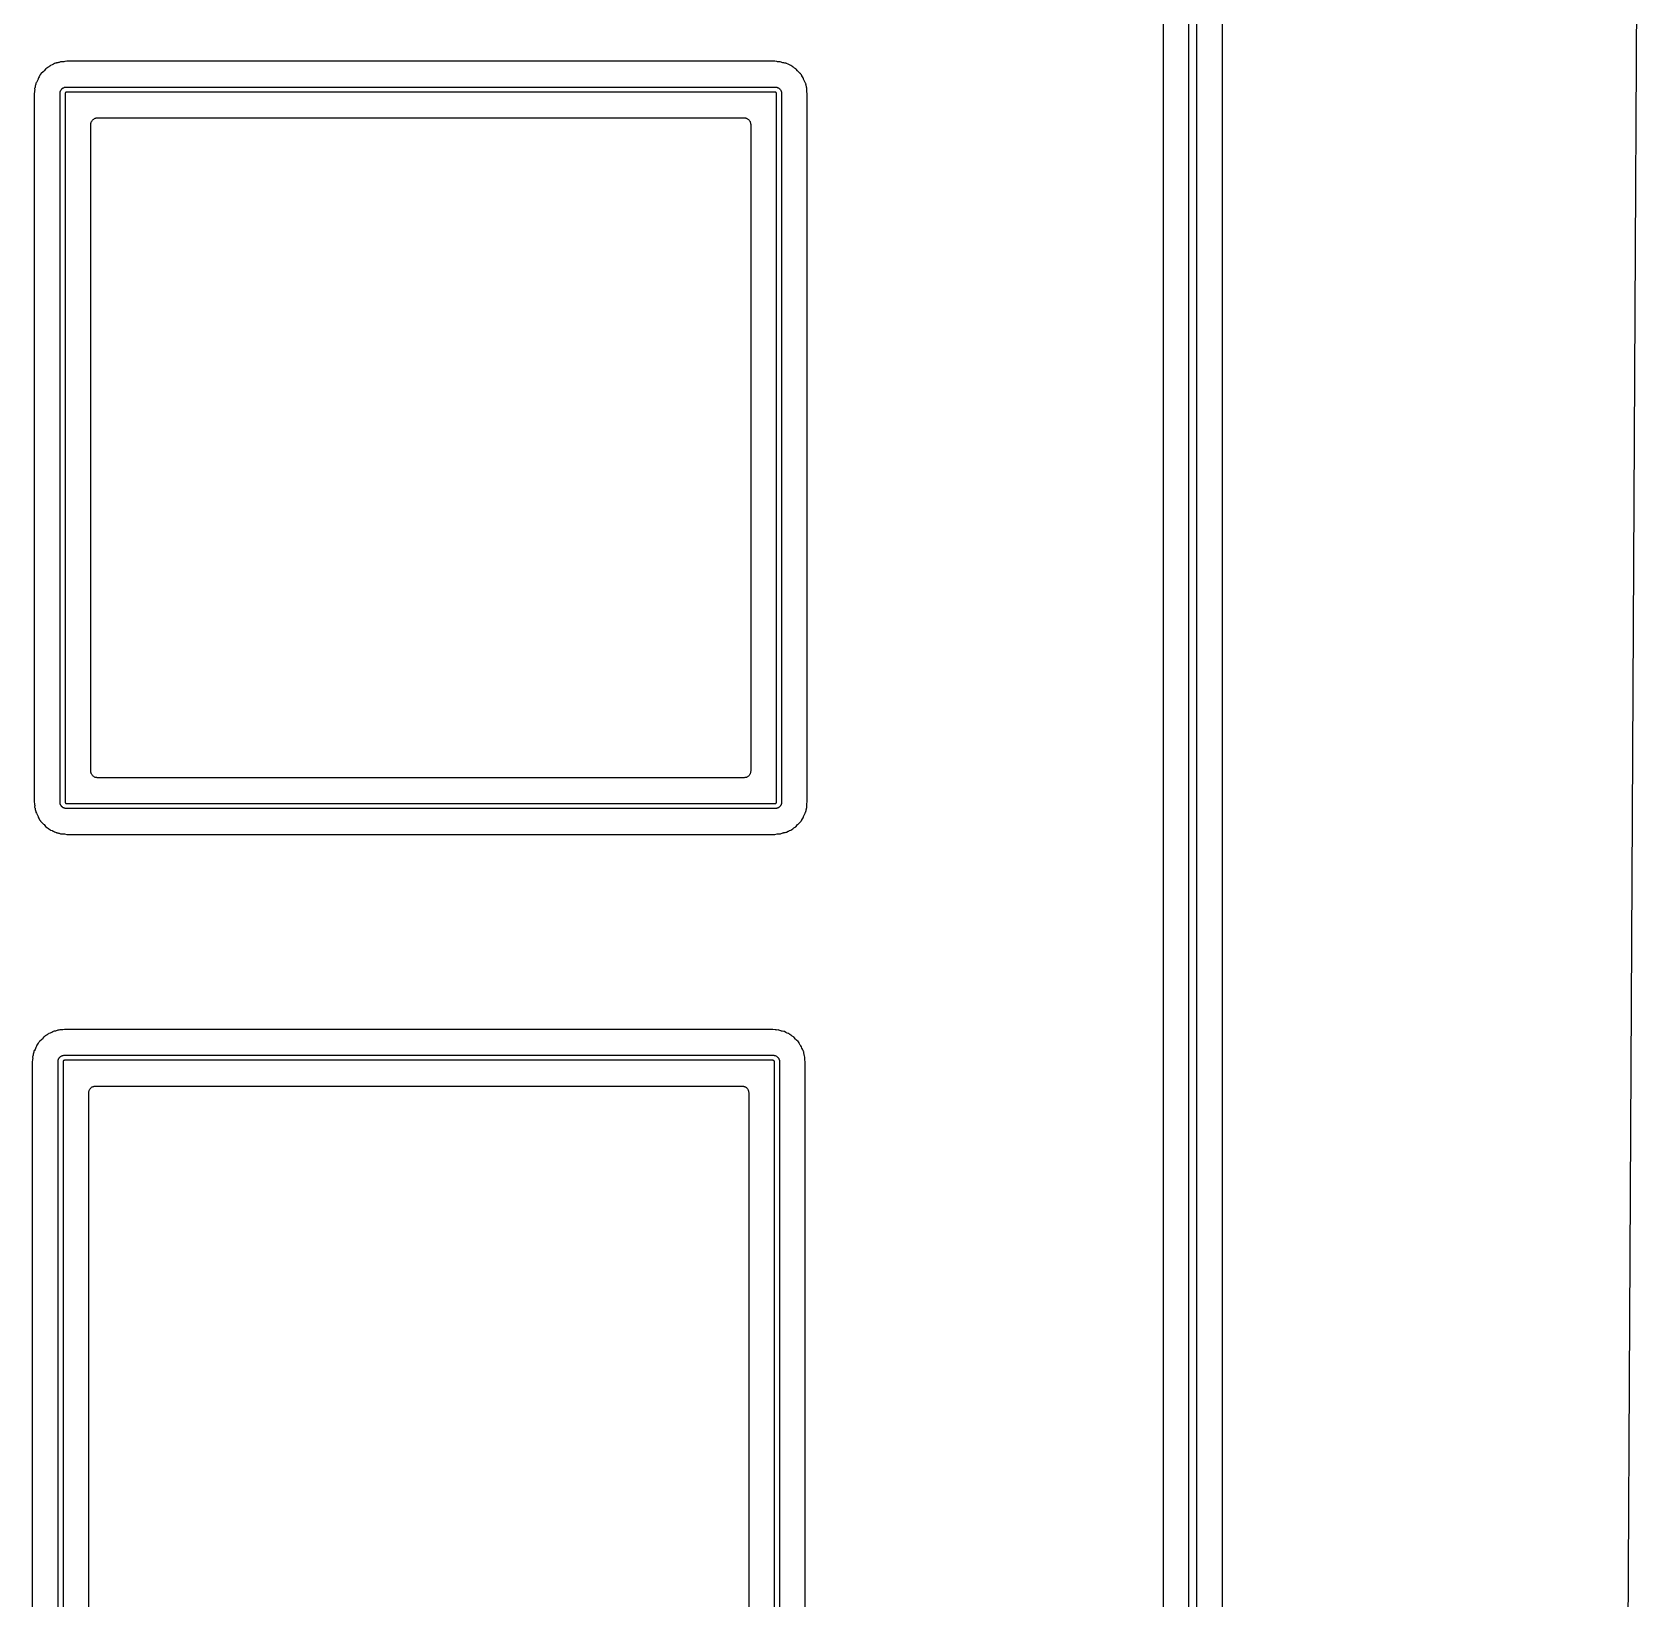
# Model space of a CAD drawing. Extents: x 63 to 223, y -147 to -32.
# Drawn here: x 191.12 to 222.88, y -88.98 to -58.1 of the extents above; entities that cross this region are included whole.
import ezdxf

# ---------------------------------------------------------------- set-up
doc = ezdxf.new("R2010")
doc.units = 0
doc.header["$MEASUREMENT"] = 0
doc.layers.add('BLACK', color=7, linetype='CONTINUOUS')

msp = doc.modelspace()

# ---------------------------------------------------------------- linework, layer by layer
at = {"layer": 'Black'}
for p, q in [((222.884, -31.8829), (222.251, -147.193)), ((214.578, -98.2574), (214.578, -43.8275)), ((213.412, -43.8849), (213.412, -98.4125)), ((213.92, -95.25), (213.92, -45.085)), ((214.07, -45.085), (214.07, -95.25)), ((191.474, -58.7608), (191.468, -58.7673)), ((191.475, -58.7605), (191.474, -58.7608)), ((191.478, -58.7581), (191.475, -58.7605)), ((191.479, -58.7575), (191.478, -58.7581)), ((191.512, -58.7466), (191.479, -58.7575)), ((191.525, -58.7393), (191.512, -58.7466)), ((191.54, -58.7335), (191.525, -58.7393)), ((191.56, -58.7208), (191.54, -58.7335)), ((191.577, -58.7142), (191.56, -58.7208)), ((191.595, -58.7079), (191.577, -58.7142)), ((191.599, -58.7059), (191.595, -58.7079)), ((191.622, -58.7031), (191.599, -58.7059)), ((191.637, -58.6984), (191.622, -58.7031)), ((191.653, -58.6951), (191.637, -58.6984)), ((191.674, -58.6869), (191.653, -58.6951)), ((191.686, -58.6848), (191.674, -58.6869)), ((191.7, -58.6825), (191.686, -58.6848)), ((191.729, -58.6837), (191.7, -58.6825)), ((191.744, -58.6817), (191.729, -58.6837)), ((191.759, -58.6814), (191.744, -58.6817)), ((191.798, -58.6736), (191.759, -58.6814)), ((205.758, -58.6736), (191.798, -58.6736)), ((205.797, -58.6814), (205.758, -58.6736)), ((205.812, -58.6817), (205.797, -58.6814)), ((205.827, -58.6837), (205.812, -58.6817)), ((205.862, -58.6823), (205.827, -58.6837)), ((205.913, -58.7013), (205.862, -58.6823)), ((205.925, -58.7034), (205.913, -58.7013)), ((205.936, -58.7073), (205.925, -58.7034)), ((205.952, -58.71), (205.936, -58.7073)), ((205.956, -58.71), (205.952, -58.71)), ((205.959, -58.7111), (205.956, -58.71)), ((205.98, -58.7134), (205.959, -58.7111)), ((205.982, -58.714), (205.98, -58.7134)), ((205.985, -58.7147), (205.982, -58.714)), ((205.988, -58.7156), (205.985, -58.7147)), ((206.016, -58.7335), (205.988, -58.7156)), ((206.031, -58.7393), (206.016, -58.7335)), ((206.044, -58.7466), (206.031, -58.7393)), ((206.075, -58.7569), (206.044, -58.7466)), ((206.093, -58.7718), (206.075, -58.7569)), ((191.216, -59.0651), (191.2, -59.0893)), ((191.222, -59.051), (191.216, -59.0651)), ((191.23, -59.0377), (191.222, -59.051)), ((191.233, -59.0284), (191.23, -59.0377)), ((191.234, -59.0237), (191.233, -59.0284)), ((191.236, -59.0193), (191.234, -59.0237)), ((191.242, -58.9985), (191.236, -59.0193)), ((191.243, -58.9977), (191.242, -58.9985)), ((191.254, -58.98), (191.243, -58.9977)), ((191.265, -58.9625), (191.254, -58.98)), ((191.27, -58.9509), (191.265, -58.9625)), ((191.279, -58.9387), (191.27, -58.9509)), ((191.28, -58.9365), (191.279, -58.9387)), ((191.281, -58.9346), (191.28, -58.9365)), ((191.283, -58.9324), (191.281, -58.9339)), ((191.281, -58.9339), (191.281, -58.9346)), ((191.284, -58.9312), (191.283, -58.9324)), ((191.296, -58.9158), (191.284, -58.9312)), ((191.297, -58.9155), (191.296, -58.9158)), ((191.334, -58.8836), (191.297, -58.9155)), ((191.342, -58.8739), (191.334, -58.8836)), ((191.351, -58.8655), (191.342, -58.8739)), ((191.379, -58.83), (191.351, -58.8655)), ((191.384, -58.8252), (191.379, -58.8291)), ((191.379, -58.8291), (191.379, -58.83)), ((191.388, -58.822), (191.384, -58.8252)), ((191.41, -58.8094), (191.388, -58.822)), ((191.423, -58.7991), (191.41, -58.8094)), ((191.437, -58.79), (191.423, -58.7991)), ((191.444, -58.7836), (191.437, -58.79)), ((191.447, -58.7814), (191.444, -58.7836)), ((191.463, -58.7717), (191.447, -58.7814)), ((191.465, -58.7691), (191.463, -58.7717)), ((191.468, -58.7673), (191.465, -58.7691)), ((206.111, -58.7829), (206.093, -58.7718)), ((206.112, -58.7837), (206.111, -58.7829)), ((206.119, -58.79), (206.112, -58.7837)), ((206.133, -58.7991), (206.119, -58.79)), ((206.146, -58.8094), (206.133, -58.7991)), ((206.168, -58.822), (206.146, -58.8094)), ((206.172, -58.8252), (206.168, -58.822)), ((206.177, -58.8291), (206.172, -58.8252)), ((206.177, -58.83), (206.177, -58.8291)), ((206.205, -58.8655), (206.177, -58.83)), ((206.214, -58.8739), (206.205, -58.8655)), ((206.222, -58.8836), (206.214, -58.8739)), ((206.259, -58.9155), (206.222, -58.8836)), ((206.26, -58.9158), (206.259, -58.9155)), ((206.272, -58.9312), (206.26, -58.9158)), ((206.273, -58.9324), (206.272, -58.9312)), ((206.275, -58.9339), (206.273, -58.9324)), ((206.275, -58.9346), (206.275, -58.9339)), ((206.276, -58.9365), (206.275, -58.9346)), ((206.277, -58.9387), (206.276, -58.9365)), ((206.286, -58.9509), (206.277, -58.9387)), ((206.291, -58.9625), (206.286, -58.9509)), ((206.302, -58.98), (206.291, -58.9625)), ((206.313, -58.9977), (206.302, -58.98)), ((206.314, -58.9985), (206.313, -58.9977)), ((206.32, -59.0193), (206.314, -58.9985)), ((206.322, -59.0237), (206.32, -59.0193)), ((206.323, -59.0284), (206.322, -59.0237)), ((206.326, -59.0377), (206.323, -59.0284)), ((206.334, -59.051), (206.326, -59.0377)), ((206.34, -59.0651), (206.334, -59.051)), ((206.356, -59.0893), (206.34, -59.0651)), ((191.166, -59.275), (191.159, -59.312)), ((191.159, -59.312), (191.159, -73.2735)), ((191.167, -59.2597), (191.166, -59.275)), ((191.17, -59.2024), (191.167, -59.2112)), ((191.167, -59.2112), (191.169, -59.2444)), ((191.169, -59.2444), (191.167, -59.2597)), ((191.174, -59.1817), (191.17, -59.2024)), ((191.176, -59.1684), (191.174, -59.1817)), ((191.18, -59.1612), (191.176, -59.1684)), ((191.184, -59.1433), (191.18, -59.1612)), ((191.189, -59.1256), (191.184, -59.1433)), ((191.191, -59.113), (191.189, -59.1256)), ((191.193, -59.1081), (191.191, -59.113)), ((191.2, -59.0895), (191.193, -59.1081)), ((191.2, -59.0893), (191.2, -59.0895)), ((191.667, -59.3078), (191.668, -59.3041)), ((191.667, -73.2778), (191.667, -59.3078)), ((191.668, -59.2945), (191.669, -59.2868)), ((191.668, -59.2974), (191.668, -59.2945)), ((191.668, -59.3003), (191.668, -59.2974)), ((191.668, -59.3041), (191.668, -59.3003)), ((191.669, -59.2868), (191.67, -59.2791)), ((191.67, -59.2791), (191.671, -59.2768)), ((191.671, -59.2768), (191.672, -59.2742)), ((191.672, -59.2717), (191.673, -59.2691)), ((191.672, -59.2742), (191.672, -59.2717)), ((191.673, -59.2691), (191.675, -59.2635)), ((191.675, -59.2635), (191.677, -59.2578)), ((191.677, -59.2578), (191.679, -59.2557)), ((191.679, -59.2557), (191.68, -59.2533)), ((191.68, -59.2525), (191.683, -59.2468)), ((191.68, -59.2533), (191.68, -59.2525)), ((191.683, -59.2468), (191.687, -59.2392)), ((191.687, -59.2392), (191.691, -59.2349)), ((191.691, -59.2349), (191.694, -59.2301)), ((191.694, -59.2301), (191.698, -59.2257)), ((191.698, -59.2257), (191.702, -59.2209)), ((191.702, -59.2209), (191.704, -59.2198)), ((191.704, -59.2198), (191.705, -59.2185)), ((191.705, -59.2178), (191.706, -59.217)), ((191.705, -59.2185), (191.705, -59.2178)), ((191.706, -59.217), (191.712, -59.2121)), ((191.712, -59.2121), (191.718, -59.2069)), ((191.718, -59.2069), (191.719, -59.2066)), ((191.719, -59.2059), (191.721, -59.2048)), ((191.719, -59.2066), (191.719, -59.2059)), ((191.721, -59.2048), (191.723, -59.2035)), ((191.723, -59.2035), (191.73, -59.1994)), ((191.73, -59.1994), (191.737, -59.1951)), ((191.737, -59.1951), (191.74, -59.1942)), ((191.74, -59.1942), (191.742, -59.1926)), ((191.742, -59.1926), (191.75, -59.1898)), ((191.75, -59.1898), (191.758, -59.1869)), ((191.758, -59.1869), (191.761, -59.1864)), ((191.761, -59.1864), (191.764, -59.1852)), ((191.764, -59.1852), (191.772, -59.1841)), ((191.768, -59.3038), (191.767, -59.3049)), ((191.767, -59.3049), (191.767, -59.3087)), ((191.767, -59.3087), (191.767, -59.3116)), ((191.767, -59.3116), (191.767, -73.274)), ((191.769, -59.2977), (191.768, -59.3001)), ((191.768, -59.3001), (191.768, -59.3007)), ((191.768, -59.3007), (191.768, -59.3012)), ((191.768, -59.3012), (191.768, -59.3032)), ((191.768, -59.3032), (191.768, -59.3036)), ((191.768, -59.3036), (191.768, -59.3038)), ((191.771, -59.2951), (191.769, -59.2977)), ((191.772, -59.2932), (191.771, -59.294)), ((191.771, -59.294), (191.771, -59.295)), ((191.771, -59.295), (191.771, -59.2951)), ((191.772, -59.1841), (191.78, -59.1827)), ((191.773, -59.2924), (191.772, -59.2926)), ((191.772, -59.2926), (191.772, -59.2932)), ((191.776, -59.2887), (191.773, -59.2924)), ((191.778, -59.2866), (191.776, -59.2887)), ((191.779, -59.2862), (191.778, -59.2866)), ((191.78, -59.2858), (191.779, -59.2862)), ((191.779, -59.2862), (191.779, -59.2862)), ((191.78, -59.1827), (191.782, -59.1827)), ((191.782, -59.2843), (191.78, -59.2858)), ((191.782, -59.1827), (191.785, -59.1822)), ((191.786, -59.283), (191.782, -59.2842)), ((191.782, -59.2842), (191.782, -59.2843)), ((191.785, -59.1822), (191.789, -59.1823)), ((191.789, -59.2825), (191.786, -59.2829)), ((191.786, -59.2829), (191.786, -59.283)), ((191.789, -59.1823), (191.793, -59.1816)), ((191.79, -59.282), (191.789, -59.2825)), ((191.794, -59.2821), (191.79, -59.282)), ((191.793, -59.1816), (205.763, -59.1816)), ((191.797, -59.2816), (191.794, -59.2821)), ((205.759, -59.2816), (191.797, -59.2816)), ((205.762, -59.2821), (205.759, -59.2816)), ((205.766, -59.282), (205.762, -59.2821)), ((205.763, -59.1816), (205.767, -59.1823)), ((205.769, -59.2827), (205.766, -59.282)), ((205.767, -59.1823), (205.771, -59.1822)), ((205.774, -59.2842), (205.769, -59.2827)), ((205.771, -59.1822), (205.774, -59.1827)), ((205.774, -59.1827), (205.776, -59.1827)), ((205.774, -59.2843), (205.774, -59.2842)), ((205.776, -59.2858), (205.774, -59.2843)), ((205.776, -59.1827), (205.776, -59.1828)), ((205.776, -59.1828), (205.777, -59.1827)), ((205.777, -59.2862), (205.776, -59.2858)), ((205.777, -59.1827), (205.785, -59.1843)), ((205.778, -59.2866), (205.777, -59.2862)), ((205.777, -59.2862), (205.777, -59.2862)), ((205.78, -59.2887), (205.778, -59.2866)), ((205.783, -59.2924), (205.78, -59.2887)), ((205.784, -59.2926), (205.783, -59.2924)), ((205.784, -59.2932), (205.784, -59.2926)), ((205.785, -59.294), (205.784, -59.2932)), ((205.785, -59.1843), (205.793, -59.1857)), ((205.785, -59.295), (205.785, -59.294)), ((205.785, -59.2951), (205.785, -59.295)), ((205.787, -59.2977), (205.785, -59.2951)), ((205.788, -59.3001), (205.787, -59.2977)), ((205.788, -59.3007), (205.788, -59.3001)), ((205.788, -59.3012), (205.788, -59.3007)), ((205.788, -59.3032), (205.788, -59.3012)), ((205.788, -59.3036), (205.788, -59.3032)), ((205.788, -59.3038), (205.788, -59.3036)), ((205.789, -59.3049), (205.788, -59.3038)), ((205.789, -59.3087), (205.789, -59.3049)), ((205.789, -59.3116), (205.789, -59.3087)), ((205.789, -73.274), (205.789, -59.3116)), ((205.793, -59.1857), (205.793, -59.1859)), ((205.793, -59.1859), (205.794, -59.186)), ((205.794, -59.186), (205.795, -59.1864)), ((205.795, -59.1864), (205.797, -59.1867)), ((205.797, -59.1867), (205.797, -59.1868)), ((205.797, -59.1868), (205.797, -59.1868)), ((205.797, -59.1868), (205.805, -59.1896)), ((205.805, -59.1896), (205.813, -59.1923)), ((205.813, -59.1923), (205.813, -59.1925)), ((205.813, -59.1925), (205.814, -59.1926)), ((205.814, -59.1926), (205.816, -59.1942)), ((205.816, -59.1942), (205.819, -59.1951)), ((205.819, -59.1951), (205.826, -59.1994)), ((205.826, -59.1994), (205.833, -59.2035)), ((205.833, -59.2035), (205.835, -59.2048)), ((205.835, -59.2048), (205.837, -59.2059)), ((205.837, -59.2059), (205.837, -59.2066)), ((205.837, -59.2066), (205.838, -59.2069)), ((205.838, -59.2069), (205.844, -59.2121)), ((205.844, -59.2121), (205.85, -59.217)), ((205.85, -59.217), (205.851, -59.2178)), ((205.851, -59.2178), (205.851, -59.2185)), ((205.851, -59.2185), (205.852, -59.2198)), ((205.852, -59.2198), (205.854, -59.2209)), ((205.854, -59.2209), (205.858, -59.2257)), ((205.858, -59.2257), (205.862, -59.2301)), ((205.862, -59.2301), (205.865, -59.2349)), ((205.865, -59.2349), (205.869, -59.2392)), ((205.869, -59.2392), (205.873, -59.2468)), ((205.873, -59.2468), (205.876, -59.2525)), ((205.876, -59.2525), (205.876, -59.2533)), ((205.876, -59.2533), (205.877, -59.2557)), ((205.877, -59.2557), (205.879, -59.2578)), ((205.879, -59.2578), (205.881, -59.2635)), ((205.881, -59.2635), (205.883, -59.2691)), ((205.883, -59.2691), (205.884, -59.2717)), ((205.884, -59.2717), (205.884, -59.2742)), ((205.884, -59.2742), (205.885, -59.2768)), ((205.885, -59.2768), (205.886, -59.2791)), ((205.886, -59.2791), (205.887, -59.2869)), ((205.887, -59.2869), (205.888, -59.2945)), ((205.888, -59.2945), (205.888, -59.2974)), ((205.888, -59.2974), (205.888, -59.3003)), ((205.888, -59.3003), (205.888, -59.3041)), ((205.888, -59.3041), (205.889, -59.3078)), ((205.889, -59.3078), (205.889, -73.2778)), ((206.356, -59.0895), (206.356, -59.0893)), ((206.363, -59.1081), (206.356, -59.0895)), ((206.365, -59.113), (206.363, -59.1081)), ((206.367, -59.1256), (206.365, -59.113)), ((206.372, -59.1433), (206.367, -59.1256)), ((206.376, -59.1612), (206.372, -59.1433)), ((206.38, -59.1684), (206.376, -59.1612)), ((206.382, -59.1817), (206.38, -59.1684)), ((206.386, -59.2024), (206.382, -59.1817)), ((206.389, -59.2112), (206.386, -59.2024)), ((206.387, -59.2444), (206.389, -59.2112)), ((206.389, -59.2597), (206.387, -59.2444)), ((206.39, -59.275), (206.389, -59.2597)), ((206.397, -59.312), (206.39, -59.275)), ((206.397, -73.2735), (206.397, -59.312)), ((192.275, -59.9166), (192.277, -59.9057)), ((192.275, -72.669), (192.275, -59.9166)), ((192.277, -59.8945), (192.281, -59.8841)), ((192.277, -59.9057), (192.277, -59.8945)), ((192.281, -59.8841), (192.283, -59.8732)), ((192.283, -59.8732), (192.288, -59.8635)), ((192.288, -59.8635), (192.292, -59.8531)), ((192.292, -59.8531), (192.299, -59.8446)), ((192.299, -59.8446), (192.305, -59.835)), ((192.305, -59.835), (192.313, -59.8278)), ((192.313, -59.8278), (192.32, -59.8193)), ((192.32, -59.8193), (192.33, -59.8138)), ((192.33, -59.8138), (192.338, -59.8066)), ((192.338, -59.8066), (192.349, -59.8028)), ((192.349, -59.8028), (192.359, -59.7973)), ((192.359, -59.7973), (192.37, -59.7953)), ((192.37, -59.7953), (192.38, -59.7915)), ((192.38, -59.7915), (192.391, -59.7915)), ((192.391, -59.7915), (192.402, -59.7896)), ((192.402, -59.7896), (205.154, -59.7896)), ((205.154, -59.7896), (205.165, -59.7915)), ((205.165, -59.7915), (205.176, -59.7915)), ((205.176, -59.7915), (205.186, -59.7953)), ((205.186, -59.7953), (205.197, -59.7973)), ((205.197, -59.7973), (205.207, -59.8028)), ((205.207, -59.8028), (205.218, -59.8066)), ((205.218, -59.8066), (205.226, -59.8138)), ((205.226, -59.8138), (205.236, -59.8193)), ((205.236, -59.8193), (205.243, -59.8278)), ((205.243, -59.8278), (205.251, -59.835)), ((205.251, -59.835), (205.257, -59.8446)), ((205.257, -59.8446), (205.264, -59.8531)), ((205.264, -59.8531), (205.268, -59.8635)), ((205.268, -59.8635), (205.273, -59.8732)), ((205.273, -59.8732), (205.275, -59.8841)), ((205.275, -59.8841), (205.279, -59.8945)), ((205.279, -59.8945), (205.279, -59.9057)), ((205.279, -59.9057), (205.281, -59.9166)), ((205.281, -59.9166), (205.281, -72.669)), ((192.277, -72.6799), (192.275, -72.669)), ((192.277, -72.6911), (192.277, -72.6799)), ((192.281, -72.7015), (192.277, -72.6911)), ((192.283, -72.7124), (192.281, -72.7015)), ((192.288, -72.7221), (192.283, -72.7124)), ((192.292, -72.7325), (192.288, -72.7221)), ((192.299, -72.741), (192.292, -72.7325)), ((192.305, -72.7506), (192.299, -72.741)), ((205.257, -72.741), (205.251, -72.7506)), ((205.264, -72.7325), (205.257, -72.741)), ((205.268, -72.7221), (205.264, -72.7325)), ((205.273, -72.7124), (205.268, -72.7221)), ((205.275, -72.7015), (205.273, -72.7124)), ((205.279, -72.6911), (205.275, -72.7015)), ((205.281, -72.669), (205.279, -72.6799)), ((205.279, -72.6799), (205.279, -72.6911)), ((192.313, -72.7578), (192.305, -72.7506)), ((192.32, -72.7663), (192.313, -72.7578)), ((192.33, -72.7718), (192.32, -72.7663)), ((192.338, -72.779), (192.33, -72.7718)), ((192.349, -72.7828), (192.338, -72.779)), ((192.359, -72.7883), (192.349, -72.7828)), ((192.37, -72.7903), (192.359, -72.7883)), ((192.38, -72.7941), (192.37, -72.7903)), ((192.391, -72.7941), (192.38, -72.7941)), ((192.402, -72.796), (192.391, -72.7941)), ((205.154, -72.796), (192.402, -72.796)), ((205.165, -72.7941), (205.154, -72.796)), ((205.176, -72.7941), (205.165, -72.7941)), ((205.186, -72.7903), (205.176, -72.7941)), ((205.197, -72.7883), (205.186, -72.7903)), ((205.207, -72.7828), (205.197, -72.7883)), ((205.218, -72.779), (205.207, -72.7828)), ((205.226, -72.7718), (205.218, -72.779)), ((205.236, -72.7663), (205.226, -72.7718)), ((205.243, -72.7578), (205.236, -72.7663)), ((205.251, -72.7506), (205.243, -72.7578)), ((191.159, -73.2735), (191.167, -73.3113)), ((191.167, -73.3113), (191.167, -73.3265)), ((191.167, -73.3265), (191.169, -73.3416)), ((191.169, -73.3416), (191.167, -73.3749)), ((191.167, -73.3749), (191.17, -73.3831)), ((191.668, -73.2816), (191.667, -73.2778)), ((191.668, -73.2854), (191.668, -73.2816)), ((191.668, -73.2881), (191.668, -73.2854)), ((191.668, -73.291), (191.668, -73.2881)), ((191.669, -73.2987), (191.668, -73.291)), ((191.67, -73.3063), (191.669, -73.2987)), ((191.671, -73.3087), (191.67, -73.3063)), ((191.672, -73.3113), (191.671, -73.3087)), ((191.672, -73.3138), (191.672, -73.3113)), ((191.673, -73.3164), (191.672, -73.3138)), ((191.675, -73.322), (191.673, -73.3164)), ((191.677, -73.3277), (191.675, -73.322)), ((191.679, -73.3298), (191.677, -73.3277)), ((191.679, -73.3314), (191.679, -73.3298)), ((191.68, -73.3317), (191.679, -73.3314)), ((191.679, -73.3314), (191.679, -73.3314)), ((191.68, -73.3322), (191.68, -73.3317)), ((191.68, -73.3324), (191.68, -73.3322)), ((191.683, -73.3389), (191.68, -73.3324)), ((191.687, -73.3464), (191.683, -73.3389)), ((191.688, -73.3466), (191.687, -73.3464)), ((191.688, -73.3468), (191.688, -73.3466)), ((191.691, -73.3508), (191.688, -73.3468)), ((191.694, -73.3554), (191.691, -73.3508)), ((191.698, -73.3598), (191.694, -73.3554)), ((191.702, -73.3646), (191.698, -73.3598)), ((191.704, -73.3657), (191.702, -73.3646)), ((191.705, -73.367), (191.704, -73.3657)), ((191.705, -73.3676), (191.705, -73.367)), ((191.706, -73.3685), (191.705, -73.3676)), ((191.712, -73.3734), (191.706, -73.3685)), ((191.718, -73.3786), (191.712, -73.3734)), ((191.767, -73.274), (191.767, -73.2767)), ((191.767, -73.2767), (191.767, -73.2805)), ((191.767, -73.2805), (191.768, -73.2817)), ((191.768, -73.2817), (191.768, -73.2818)), ((191.768, -73.2818), (191.768, -73.2823)), ((191.768, -73.2823), (191.768, -73.2843)), ((191.768, -73.2843), (191.768, -73.2848)), ((191.768, -73.2848), (191.768, -73.2854)), ((191.768, -73.2854), (191.769, -73.2879)), ((191.769, -73.2879), (191.771, -73.2914)), ((191.771, -73.2914), (191.772, -73.2923)), ((191.772, -73.2923), (191.772, -73.2929)), ((191.772, -73.2929), (191.773, -73.2931)), ((191.773, -73.2931), (191.776, -73.2968)), ((191.776, -73.2968), (191.778, -73.2989)), ((191.778, -73.2989), (191.779, -73.2993)), ((191.779, -73.2993), (191.779, -73.2993)), ((191.779, -73.2993), (191.78, -73.2997)), ((191.78, -73.2997), (191.782, -73.3012)), ((191.782, -73.3012), (191.782, -73.3013)), ((191.782, -73.3013), (191.786, -73.3025)), ((191.786, -73.3025), (191.786, -73.3026)), ((191.786, -73.3026), (191.789, -73.303)), ((191.789, -73.303), (191.79, -73.3035)), ((191.79, -73.3035), (191.794, -73.3035)), ((191.794, -73.3035), (191.797, -73.304)), ((191.797, -73.304), (205.759, -73.304)), ((205.759, -73.304), (205.762, -73.3035)), ((205.762, -73.3035), (205.766, -73.3035)), ((205.766, -73.3035), (205.769, -73.3028)), ((205.769, -73.3028), (205.774, -73.3013)), ((205.774, -73.3012), (205.776, -73.2997)), ((205.774, -73.3013), (205.774, -73.3012)), ((205.776, -73.2997), (205.777, -73.2993)), ((205.777, -73.2993), (205.778, -73.2989)), ((205.777, -73.2993), (205.777, -73.2993)), ((205.778, -73.2989), (205.78, -73.2968)), ((205.78, -73.2968), (205.783, -73.2931)), ((205.783, -73.2931), (205.784, -73.2929)), ((205.784, -73.2923), (205.785, -73.2914)), ((205.784, -73.2929), (205.784, -73.2923)), ((205.785, -73.2914), (205.787, -73.2879)), ((205.787, -73.2879), (205.788, -73.2854)), ((205.788, -73.2817), (205.789, -73.2805)), ((205.788, -73.2818), (205.788, -73.2817)), ((205.788, -73.2823), (205.788, -73.2818)), ((205.788, -73.2843), (205.788, -73.2823)), ((205.788, -73.2848), (205.788, -73.2843)), ((205.788, -73.2854), (205.788, -73.2848)), ((205.789, -73.2767), (205.789, -73.274)), ((205.789, -73.2805), (205.789, -73.2767)), ((205.844, -73.3734), (205.838, -73.3786)), ((205.85, -73.3685), (205.844, -73.3734)), ((205.851, -73.3677), (205.85, -73.3685)), ((205.852, -73.3657), (205.851, -73.367)), ((205.851, -73.367), (205.851, -73.3677)), ((205.854, -73.3646), (205.852, -73.3657)), ((205.858, -73.3598), (205.854, -73.3646)), ((205.862, -73.3554), (205.858, -73.3598)), ((205.865, -73.3508), (205.862, -73.3554)), ((205.868, -73.3468), (205.865, -73.3508)), ((205.869, -73.3464), (205.868, -73.3466)), ((205.868, -73.3466), (205.868, -73.3468)), ((205.873, -73.3389), (205.869, -73.3464)), ((205.876, -73.3324), (205.873, -73.3389)), ((205.877, -73.3314), (205.876, -73.3317)), ((205.876, -73.3317), (205.876, -73.3322)), ((205.876, -73.3322), (205.876, -73.3324)), ((205.879, -73.3277), (205.877, -73.3298)), ((205.877, -73.3298), (205.877, -73.3314)), ((205.877, -73.3314), (205.877, -73.3314)), ((205.881, -73.322), (205.879, -73.3277)), ((205.883, -73.3164), (205.881, -73.322)), ((205.884, -73.3138), (205.883, -73.3164)), ((205.885, -73.3087), (205.884, -73.3113)), ((205.884, -73.3113), (205.884, -73.3138)), ((205.886, -73.3063), (205.885, -73.3087)), ((205.887, -73.2986), (205.886, -73.3063)), ((205.888, -73.291), (205.887, -73.2986)), ((205.889, -73.2778), (205.888, -73.2816)), ((205.888, -73.2816), (205.888, -73.2854)), ((205.888, -73.2854), (205.888, -73.2881)), ((205.888, -73.2881), (205.888, -73.291)), ((206.386, -73.3831), (206.389, -73.3749)), ((206.387, -73.3416), (206.389, -73.3265)), ((206.389, -73.3749), (206.387, -73.3416)), ((206.389, -73.3113), (206.397, -73.2735)), ((206.389, -73.3265), (206.389, -73.3113)), ((191.17, -73.3831), (191.174, -73.4038)), ((191.174, -73.4038), (191.176, -73.4171)), ((191.176, -73.4171), (191.18, -73.4243)), ((191.18, -73.4243), (191.184, -73.4422)), ((191.184, -73.4422), (191.189, -73.4599)), ((191.189, -73.4599), (191.19, -73.4711)), ((191.19, -73.4711), (191.193, -73.4763)), ((191.193, -73.4763), (191.2, -73.4947)), ((191.2, -73.4947), (191.201, -73.4973)), ((191.201, -73.4973), (191.216, -73.5204)), ((191.216, -73.5204), (191.222, -73.5345)), ((191.222, -73.5345), (191.23, -73.5478)), ((191.23, -73.5478), (191.233, -73.5571)), ((191.233, -73.5571), (191.234, -73.5618)), ((191.234, -73.5618), (191.236, -73.5662)), ((191.236, -73.5662), (191.242, -73.587)), ((191.242, -73.587), (191.243, -73.5878)), ((191.243, -73.5878), (191.254, -73.6055)), ((191.254, -73.6055), (191.265, -73.623)), ((191.265, -73.623), (191.27, -73.6346)), ((191.27, -73.6346), (191.279, -73.6468)), ((191.279, -73.6468), (191.28, -73.649)), ((191.28, -73.649), (191.281, -73.6501)), ((191.281, -73.6501), (191.283, -73.6537)), ((191.283, -73.6537), (191.286, -73.6569)), ((191.286, -73.6569), (191.286, -73.6571)), ((191.286, -73.6571), (191.294, -73.6677)), ((191.294, -73.6677), (191.334, -73.7019)), ((191.719, -73.3789), (191.718, -73.3786)), ((191.719, -73.3796), (191.719, -73.3789)), ((191.721, -73.3807), (191.719, -73.3796)), ((191.723, -73.382), (191.721, -73.3807)), ((191.73, -73.3861), (191.723, -73.382)), ((191.737, -73.3904), (191.73, -73.3861)), ((191.74, -73.3913), (191.737, -73.3904)), ((191.742, -73.3929), (191.74, -73.3913)), ((191.75, -73.3957), (191.742, -73.3929)), ((191.758, -73.3986), (191.75, -73.3957)), ((191.761, -73.3991), (191.758, -73.3986)), ((191.764, -73.4003), (191.761, -73.3991)), ((191.772, -73.4014), (191.764, -73.4003)), ((191.78, -73.4028), (191.772, -73.4014)), ((191.782, -73.4028), (191.78, -73.4028)), ((191.785, -73.4033), (191.782, -73.4028)), ((191.789, -73.4033), (191.785, -73.4033)), ((191.793, -73.404), (191.789, -73.4033)), ((205.763, -73.404), (191.793, -73.404)), ((205.767, -73.4033), (205.763, -73.404)), ((205.771, -73.4033), (205.767, -73.4033)), ((205.774, -73.4028), (205.771, -73.4033)), ((205.776, -73.4028), (205.774, -73.4028)), ((205.777, -73.4028), (205.776, -73.4027)), ((205.776, -73.4027), (205.776, -73.4028)), ((205.785, -73.4012), (205.777, -73.4028)), ((205.793, -73.3998), (205.785, -73.4012)), ((205.794, -73.3995), (205.793, -73.3996)), ((205.793, -73.3996), (205.793, -73.3998)), ((205.795, -73.3991), (205.794, -73.3995)), ((205.797, -73.3988), (205.795, -73.3991)), ((205.805, -73.3959), (205.797, -73.3987)), ((205.797, -73.3987), (205.797, -73.3987)), ((205.797, -73.3987), (205.797, -73.3988)), ((205.813, -73.3932), (205.805, -73.3959)), ((205.814, -73.3929), (205.813, -73.393)), ((205.813, -73.393), (205.813, -73.3932)), ((205.816, -73.3913), (205.814, -73.3929)), ((205.819, -73.3904), (205.816, -73.3913)), ((205.826, -73.3861), (205.819, -73.3904)), ((205.833, -73.382), (205.826, -73.3861)), ((205.835, -73.3807), (205.833, -73.382)), ((205.837, -73.3796), (205.835, -73.3807)), ((205.838, -73.3786), (205.837, -73.3789)), ((205.837, -73.3789), (205.837, -73.3796)), ((206.222, -73.7019), (206.262, -73.6677)), ((206.262, -73.6677), (206.27, -73.657)), ((206.27, -73.6569), (206.273, -73.6538)), ((206.27, -73.657), (206.27, -73.6569)), ((206.273, -73.6538), (206.275, -73.6501)), ((206.275, -73.6501), (206.276, -73.649)), ((206.276, -73.649), (206.277, -73.6468)), ((206.277, -73.6468), (206.286, -73.6346)), ((206.286, -73.6346), (206.291, -73.623)), ((206.291, -73.623), (206.302, -73.6055)), ((206.302, -73.6055), (206.313, -73.5878)), ((206.313, -73.5878), (206.314, -73.587)), ((206.314, -73.587), (206.32, -73.5662)), ((206.32, -73.5662), (206.322, -73.5618)), ((206.322, -73.5618), (206.323, -73.5571)), ((206.323, -73.5571), (206.326, -73.5478)), ((206.326, -73.5478), (206.334, -73.5345)), ((206.334, -73.5345), (206.34, -73.5204)), ((206.34, -73.5204), (206.355, -73.4973)), ((206.355, -73.4973), (206.356, -73.4947)), ((206.356, -73.4947), (206.363, -73.4763)), ((206.363, -73.4763), (206.366, -73.4711)), ((206.366, -73.4711), (206.367, -73.4599)), ((206.367, -73.4599), (206.372, -73.4422)), ((206.372, -73.4422), (206.376, -73.4243)), ((206.376, -73.4243), (206.38, -73.4171)), ((206.38, -73.4171), (206.382, -73.4038)), ((206.382, -73.4038), (206.386, -73.3831)), ((191.334, -73.7019), (191.342, -73.7116)), ((191.342, -73.7116), (191.351, -73.72)), ((191.351, -73.72), (191.379, -73.7555)), ((191.379, -73.7555), (191.379, -73.7564)), ((191.379, -73.7564), (191.384, -73.7603)), ((191.384, -73.7603), (191.388, -73.7635)), ((191.388, -73.7635), (191.41, -73.7761)), ((191.41, -73.7761), (191.423, -73.7864)), ((191.423, -73.7864), (191.437, -73.7955)), ((191.437, -73.7955), (191.444, -73.8019)), ((191.444, -73.8019), (191.447, -73.8041)), ((191.447, -73.8041), (191.463, -73.8138)), ((191.463, -73.8138), (191.465, -73.8164)), ((191.465, -73.8164), (191.468, -73.8182)), ((191.468, -73.8182), (191.474, -73.8247)), ((191.474, -73.8247), (191.475, -73.825)), ((191.475, -73.825), (191.478, -73.8274)), ((191.478, -73.8274), (191.479, -73.828)), ((191.479, -73.828), (191.512, -73.8389)), ((191.512, -73.8389), (191.525, -73.8462)), ((191.525, -73.8462), (191.54, -73.852)), ((191.54, -73.852), (191.56, -73.8647)), ((191.56, -73.8647), (191.577, -73.8713)), ((191.577, -73.8713), (191.595, -73.8776)), ((191.595, -73.8776), (191.599, -73.8796)), ((191.599, -73.8796), (191.622, -73.8824)), ((191.622, -73.8824), (191.637, -73.8871)), ((191.637, -73.8871), (191.653, -73.8904)), ((191.653, -73.8904), (191.678, -73.9001)), ((191.678, -73.9001), (191.682, -73.9009)), ((191.682, -73.9009), (191.688, -73.9018)), ((191.688, -73.9018), (191.726, -73.9008)), ((191.726, -73.9008), (191.74, -73.9029)), ((191.74, -73.9029), (191.754, -73.9032)), ((191.754, -73.9032), (191.799, -73.912)), ((191.799, -73.912), (205.757, -73.912)), ((205.757, -73.912), (205.802, -73.9032)), ((205.802, -73.9032), (205.816, -73.9029)), ((205.816, -73.9029), (205.83, -73.9008)), ((205.83, -73.9008), (205.866, -73.9018)), ((205.866, -73.9018), (205.913, -73.8842)), ((205.913, -73.8842), (205.925, -73.8821)), ((205.925, -73.8821), (205.936, -73.8782)), ((205.936, -73.8782), (205.952, -73.8755)), ((205.952, -73.8755), (205.956, -73.8755)), ((205.956, -73.8755), (205.959, -73.8744)), ((205.959, -73.8744), (205.98, -73.8721)), ((205.98, -73.8721), (205.982, -73.8715)), ((205.982, -73.8715), (205.985, -73.8708)), ((205.985, -73.8708), (205.988, -73.8699)), ((205.988, -73.8699), (206.016, -73.852)), ((206.016, -73.852), (206.031, -73.8462)), ((206.031, -73.8462), (206.044, -73.8389)), ((206.044, -73.8389), (206.075, -73.8286)), ((206.075, -73.8286), (206.093, -73.8137)), ((206.093, -73.8137), (206.111, -73.8026)), ((206.111, -73.8026), (206.112, -73.8018)), ((206.112, -73.8018), (206.119, -73.7955)), ((206.119, -73.7955), (206.133, -73.7864)), ((206.133, -73.7864), (206.146, -73.7761)), ((206.146, -73.7761), (206.168, -73.7635)), ((206.168, -73.7635), (206.172, -73.7603)), ((206.172, -73.7603), (206.177, -73.7564)), ((206.177, -73.7555), (206.205, -73.72)), ((206.177, -73.7564), (206.177, -73.7555)), ((206.205, -73.72), (206.214, -73.7116)), ((206.214, -73.7116), (206.222, -73.7019)), ((191.488, -77.822), (191.474, -77.8295)), ((191.503, -77.8159), (191.488, -77.822)), ((191.523, -77.8033), (191.503, -77.8159)), ((191.533, -77.7995), (191.523, -77.8033)), ((191.552, -77.7928), (191.533, -77.7995)), ((191.554, -77.7918), (191.552, -77.7928)), ((191.557, -77.7908), (191.554, -77.7918)), ((191.576, -77.7885), (191.557, -77.7908)), ((191.593, -77.7834), (191.576, -77.7885)), ((191.61, -77.7797), (191.593, -77.7834)), ((191.621, -77.7748), (191.61, -77.7797)), ((191.642, -77.7711), (191.621, -77.7748)), ((191.663, -77.7674), (191.642, -77.7711)), ((191.689, -77.7684), (191.663, -77.7674)), ((191.704, -77.7664), (191.689, -77.7684)), ((191.719, -77.7661), (191.704, -77.7664)), ((191.758, -77.7583), (191.719, -77.7661)), ((205.718, -77.7583), (191.758, -77.7583)), ((205.765, -77.7676), (205.718, -77.7583)), ((205.783, -77.768), (205.765, -77.7676)), ((205.8, -77.7696), (205.783, -77.768)), ((205.822, -77.7677), (205.8, -77.7696)), ((205.832, -77.7693), (205.822, -77.7677)), ((205.876, -77.7862), (205.832, -77.7693)), ((205.889, -77.7886), (205.876, -77.7862)), ((205.9, -77.7928), (205.889, -77.7886)), ((205.934, -77.7986), (205.9, -77.7928)), ((205.937, -77.7986), (205.934, -77.7986)), ((205.94, -77.7995), (205.937, -77.7986)), ((205.948, -77.8004), (205.94, -77.7995)), ((205.973, -77.8159), (205.948, -77.8004)), ((205.988, -77.822), (205.973, -77.8159)), ((206.002, -77.8295), (205.988, -77.822)), ((191.183, -78.1341), (191.175, -78.1519)), ((191.191, -78.1166), (191.183, -78.1341)), ((191.2, -78.0845), (191.191, -78.1166)), ((191.202, -78.0835), (191.2, -78.0845)), ((191.212, -78.0662), (191.202, -78.0835)), ((191.223, -78.0492), (191.212, -78.0662)), ((191.236, -78.0312), (191.223, -78.0485)), ((191.223, -78.0485), (191.223, -78.0489)), ((191.223, -78.0489), (191.223, -78.0492)), ((191.249, -78.014), (191.236, -78.0312)), ((191.256, -77.9998), (191.249, -78.014)), ((191.257, -77.9985), (191.256, -77.9998)), ((191.261, -77.9948), (191.257, -77.9985)), ((191.295, -77.9664), (191.261, -77.9948)), ((191.261, -77.9948), (191.261, -77.9948)), ((191.303, -77.9568), (191.295, -77.9664)), ((191.312, -77.9484), (191.303, -77.9568)), ((191.335, -77.9201), (191.312, -77.9484)), ((191.337, -77.9168), (191.335, -77.9201)), ((191.339, -77.9142), (191.337, -77.9168)), ((191.341, -77.9121), (191.339, -77.9142)), ((191.347, -77.9088), (191.341, -77.9121)), ((191.362, -77.8965), (191.347, -77.9088)), ((191.369, -77.8912), (191.362, -77.8965)), ((191.379, -77.8863), (191.369, -77.8912)), ((191.38, -77.8859), (191.379, -77.8863)), ((191.381, -77.8857), (191.38, -77.8859)), ((191.398, -77.8734), (191.381, -77.8857)), ((191.416, -77.8614), (191.398, -77.8734)), ((191.417, -77.8603), (191.416, -77.8608)), ((191.416, -77.8608), (191.416, -77.8614)), ((191.426, -77.8516), (191.417, -77.8603)), ((191.438, -77.844), (191.426, -77.8516)), ((191.441, -77.8421), (191.438, -77.844)), ((191.445, -77.8388), (191.441, -77.8419)), ((191.441, -77.8419), (191.441, -77.8421)), ((191.474, -77.8295), (191.445, -77.8386)), ((191.445, -77.8386), (191.445, -77.8386)), ((191.445, -77.8386), (191.445, -77.8388)), ((206.031, -77.8386), (206.002, -77.8295)), ((206.031, -77.8388), (206.031, -77.8386)), ((206.031, -77.8386), (206.031, -77.8386)), ((206.035, -77.8419), (206.031, -77.8388)), ((206.037, -77.8428), (206.035, -77.8419)), ((206.039, -77.845), (206.037, -77.8428)), ((206.042, -77.8468), (206.039, -77.845)), ((206.044, -77.8492), (206.042, -77.8468)), ((206.054, -77.8584), (206.044, -77.8492)), ((206.072, -77.869), (206.054, -77.8584)), ((206.078, -77.8727), (206.072, -77.869)), ((206.084, -77.8786), (206.078, -77.8727)), ((206.098, -77.8877), (206.084, -77.8786)), ((206.11, -77.898), (206.098, -77.8877)), ((206.136, -77.9126), (206.11, -77.898)), ((206.137, -77.9147), (206.136, -77.9126)), ((206.163, -77.9472), (206.137, -77.9147)), ((206.173, -77.956), (206.163, -77.9472)), ((206.181, -77.9661), (206.173, -77.956)), ((206.215, -77.9948), (206.181, -77.9661)), ((206.219, -77.9985), (206.215, -77.9948)), ((206.215, -77.9948), (206.215, -77.9948)), ((206.22, -77.9998), (206.219, -77.9985)), ((206.221, -78.0019), (206.22, -77.9998)), ((206.234, -78.0186), (206.221, -78.0019)), ((206.239, -78.0253), (206.234, -78.0186)), ((206.25, -78.0523), (206.239, -78.0253)), ((206.259, -78.0658), (206.25, -78.0523)), ((206.267, -78.0802), (206.259, -78.0658)), ((206.284, -78.1021), (206.267, -78.0802)), ((206.291, -78.1263), (206.284, -78.1021)), ((206.3, -78.1434), (206.291, -78.1263)), ((191.126, -78.3598), (191.119, -78.3968)), ((191.119, -78.3968), (191.119, -92.3582)), ((191.127, -78.3444), (191.126, -78.3598)), ((191.131, -78.2845), (191.127, -78.2959)), ((191.127, -78.2959), (191.129, -78.3292)), ((191.129, -78.3292), (191.127, -78.3444)), ((191.135, -78.2643), (191.131, -78.2845)), ((191.138, -78.2466), (191.135, -78.2643)), ((191.139, -78.2455), (191.138, -78.2466)), ((191.143, -78.2268), (191.139, -78.2455)), ((191.149, -78.2083), (191.143, -78.2268)), ((191.15, -78.2005), (191.149, -78.2083)), ((191.153, -78.194), (191.15, -78.2005)), ((191.16, -78.1756), (191.153, -78.194)), ((191.161, -78.173), (191.16, -78.1756)), ((191.175, -78.1519), (191.161, -78.173)), ((191.627, -78.3925), (191.628, -78.3888)), ((191.627, -92.3625), (191.627, -78.3925)), ((191.628, -78.3793), (191.629, -78.3718)), ((191.628, -78.3821), (191.628, -78.3793)), ((191.628, -78.385), (191.628, -78.3821)), ((191.628, -78.3888), (191.628, -78.385)), ((191.629, -78.3718), (191.63, -78.3642)), ((191.63, -78.3642), (191.631, -78.3616)), ((191.631, -78.3616), (191.632, -78.3589)), ((191.632, -78.3562), (191.633, -78.3534)), ((191.632, -78.3589), (191.632, -78.3562)), ((191.633, -78.3534), (191.635, -78.3481)), ((191.635, -78.3481), (191.637, -78.3425)), ((191.637, -78.3425), (191.639, -78.3402)), ((191.639, -78.3389), (191.64, -78.3382)), ((191.639, -78.339), (191.639, -78.3389)), ((191.639, -78.3402), (191.639, -78.339)), ((191.64, -78.3375), (191.643, -78.3314)), ((191.64, -78.3377), (191.64, -78.3375)), ((191.64, -78.3382), (191.64, -78.3377)), ((191.643, -78.3314), (191.647, -78.3239)), ((191.647, -78.3239), (191.648, -78.3237)), ((191.648, -78.3235), (191.649, -78.3221)), ((191.648, -78.3237), (191.648, -78.3235)), ((191.649, -78.3221), (191.65, -78.3205)), ((191.65, -78.3205), (191.651, -78.3181)), ((191.651, -78.3181), (191.653, -78.3153)), ((191.653, -78.3153), (191.657, -78.3112)), ((191.657, -78.3112), (191.66, -78.3067)), ((191.66, -78.3067), (191.663, -78.3051)), ((191.663, -78.3051), (191.665, -78.3029)), ((191.665, -78.3029), (191.666, -78.3023)), ((191.666, -78.3012), (191.672, -78.2966)), ((191.666, -78.3023), (191.666, -78.3012)), ((191.672, -78.2966), (191.678, -78.2916)), ((191.678, -78.2916), (191.679, -78.2911)), ((191.679, -78.2911), (191.68, -78.2903)), ((191.68, -78.2903), (191.681, -78.2895)), ((191.681, -78.2895), (191.682, -78.2886)), ((191.682, -78.2886), (191.69, -78.2842)), ((191.69, -78.2842), (191.697, -78.2798)), ((191.697, -78.2798), (191.7, -78.2787)), ((191.7, -78.2787), (191.703, -78.2771)), ((191.703, -78.2771), (191.71, -78.2746)), ((191.71, -78.2746), (191.717, -78.2719)), ((191.717, -78.2719), (191.72, -78.2713)), ((191.72, -78.2713), (191.724, -78.2699)), ((191.724, -78.2699), (191.732, -78.2688)), ((191.728, -78.3885), (191.727, -78.3896)), ((191.727, -78.3896), (191.727, -78.3934)), ((191.727, -78.3934), (191.727, -78.3963)), ((191.727, -78.3963), (191.727, -92.3587)), ((191.729, -78.3825), (191.728, -78.3848)), ((191.728, -78.3848), (191.728, -78.3856)), ((191.728, -78.3856), (191.728, -78.3859)), ((191.728, -78.3859), (191.728, -78.387)), ((191.728, -78.387), (191.728, -78.3881)), ((191.728, -78.3881), (191.728, -78.3885)), ((191.732, -78.3767), (191.729, -78.3825)), ((191.732, -78.2688), (191.74, -78.2674)), ((191.734, -78.3748), (191.732, -78.3767)), ((191.736, -78.3733), (191.734, -78.3748)), ((191.738, -78.3714), (191.736, -78.3733)), ((191.742, -78.3691), (191.738, -78.3714)), ((191.74, -78.2674), (191.742, -78.2674)), ((191.742, -78.2674), (191.745, -78.2669)), ((191.745, -78.368), (191.742, -78.3691)), ((191.745, -78.2669), (191.749, -78.267)), ((191.746, -78.3676), (191.745, -78.368)), ((191.749, -78.3672), (191.746, -78.3676)), ((191.749, -78.267), (191.753, -78.2663)), ((191.75, -78.3667), (191.749, -78.3672)), ((191.754, -78.3668), (191.75, -78.3667)), ((191.753, -78.2663), (205.723, -78.2663)), ((191.757, -78.3663), (191.754, -78.3668)), ((205.718, -78.3663), (191.757, -78.3663)), ((205.72, -78.3666), (205.718, -78.3663)), ((205.725, -78.3666), (205.72, -78.3666)), ((205.723, -78.2663), (205.727, -78.2671)), ((205.729, -78.3674), (205.725, -78.3666)), ((205.727, -78.2671), (205.732, -78.2671)), ((205.734, -78.369), (205.729, -78.3674)), ((205.729, -78.3674), (205.729, -78.3674)), ((205.732, -78.2671), (205.734, -78.2674)), ((205.734, -78.2674), (205.736, -78.2674)), ((205.734, -78.3691), (205.734, -78.369)), ((205.738, -78.3714), (205.734, -78.3691)), ((205.734, -78.3691), (205.734, -78.3691)), ((205.736, -78.2674), (205.736, -78.2675)), ((205.736, -78.2675), (205.737, -78.2674)), ((205.737, -78.2674), (205.745, -78.269)), ((205.74, -78.3733), (205.738, -78.3714)), ((205.743, -78.3771), (205.74, -78.3733)), ((205.74, -78.3733), (205.74, -78.3733)), ((205.744, -78.3772), (205.743, -78.3771)), ((205.744, -78.3777), (205.744, -78.3772)), ((205.745, -78.3787), (205.744, -78.3777)), ((205.745, -78.269), (205.753, -78.2704)), ((205.745, -78.3798), (205.745, -78.3787)), ((205.747, -78.384), (205.745, -78.3798)), ((205.748, -78.3855), (205.747, -78.384)), ((205.748, -78.3875), (205.748, -78.3855)), ((205.748, -78.3878), (205.748, -78.3875)), ((205.748, -78.3881), (205.748, -78.3878)), ((205.748, -78.3885), (205.748, -78.3881)), ((205.749, -78.3896), (205.748, -78.3885)), ((205.749, -78.3934), (205.749, -78.3896)), ((205.749, -78.3963), (205.749, -78.3934)), ((205.749, -92.3587), (205.749, -78.3963)), ((205.753, -78.2704), (205.753, -78.2706)), ((205.753, -78.2706), (205.754, -78.2707)), ((205.754, -78.2707), (205.755, -78.2713)), ((205.755, -78.2713), (205.757, -78.2716)), ((205.757, -78.2716), (205.765, -78.2744)), ((205.765, -78.2744), (205.773, -78.2771)), ((205.773, -78.2771), (205.776, -78.2787)), ((205.776, -78.2787), (205.779, -78.2798)), ((205.779, -78.2798), (205.786, -78.2842)), ((205.786, -78.2842), (205.794, -78.2886)), ((205.794, -78.2886), (205.795, -78.2895)), ((205.795, -78.2895), (205.796, -78.2903)), ((205.796, -78.2903), (205.797, -78.2911)), ((205.797, -78.2911), (205.798, -78.2916)), ((205.798, -78.2916), (205.804, -78.2966)), ((205.804, -78.2966), (205.81, -78.3012)), ((205.81, -78.3012), (205.81, -78.3023)), ((205.81, -78.3023), (205.811, -78.3032)), ((205.811, -78.3032), (205.812, -78.3045)), ((205.812, -78.3045), (205.814, -78.3056)), ((205.814, -78.3056), (205.818, -78.3105)), ((205.818, -78.3105), (205.822, -78.3151)), ((205.822, -78.3151), (205.825, -78.3196)), ((205.825, -78.3196), (205.828, -78.3235)), ((205.828, -78.3235), (205.828, -78.3237)), ((205.828, -78.3237), (205.829, -78.3239)), ((205.829, -78.3239), (205.833, -78.3314)), ((205.833, -78.3314), (205.837, -78.3389)), ((205.837, -78.3389), (205.837, -78.3391)), ((205.837, -78.3391), (205.837, -78.3393)), ((205.837, -78.3393), (205.837, -78.3413)), ((205.837, -78.3413), (205.838, -78.3431)), ((205.838, -78.3431), (205.84, -78.3477)), ((205.84, -78.3477), (205.842, -78.3519)), ((205.842, -78.3519), (205.844, -78.3582)), ((205.844, -78.3582), (205.846, -78.3642)), ((205.846, -78.3642), (205.847, -78.3718)), ((205.847, -78.3718), (205.848, -78.3793)), ((205.848, -78.3793), (205.848, -78.3821)), ((205.848, -78.3821), (205.848, -78.385)), ((205.848, -78.385), (205.848, -78.3888)), ((205.848, -78.3888), (205.849, -78.3925)), ((205.849, -78.3925), (205.849, -92.3625)), ((206.307, -78.1608), (206.3, -78.1434)), ((206.315, -78.173), (206.307, -78.1608)), ((206.316, -78.1756), (206.315, -78.173)), ((206.323, -78.194), (206.316, -78.1756)), ((206.327, -78.201), (206.323, -78.194)), ((206.328, -78.2178), (206.327, -78.201)), ((206.329, -78.2196), (206.328, -78.2178)), ((206.329, -78.2214), (206.329, -78.2196)), ((206.332, -78.2494), (206.329, -78.2214)), ((206.336, -78.2638), (206.332, -78.2494)), ((206.339, -78.2785), (206.336, -78.2638)), ((206.348, -78.3059), (206.339, -78.2785)), ((206.347, -78.3292), (206.348, -78.3059)), ((206.349, -78.3444), (206.347, -78.3292)), ((206.348, -78.3059), (206.348, -78.3059)), ((206.35, -78.3598), (206.349, -78.3444)), ((206.357, -78.3968), (206.35, -78.3598)), ((206.357, -92.3582), (206.357, -78.3968)), ((192.235, -79.0013), (192.237, -78.9904)), ((192.235, -91.7537), (192.235, -79.0013)), ((192.237, -78.9792), (192.241, -78.9688)), ((192.237, -78.9904), (192.237, -78.9792)), ((192.241, -78.9688), (192.243, -78.9579)), ((192.243, -78.9579), (192.248, -78.9482)), ((192.248, -78.9482), (192.252, -78.9378)), ((192.252, -78.9378), (192.259, -78.9293)), ((192.259, -78.9293), (192.265, -78.9197)), ((192.265, -78.9197), (192.273, -78.9125)), ((192.273, -78.9125), (192.28, -78.904)), ((192.28, -78.904), (192.29, -78.8985)), ((192.29, -78.8985), (192.298, -78.8913)), ((192.298, -78.8913), (192.309, -78.8875)), ((192.309, -78.8875), (192.319, -78.882)), ((192.319, -78.882), (192.33, -78.88)), ((192.33, -78.88), (192.34, -78.8762)), ((192.34, -78.8762), (192.351, -78.8762)), ((192.351, -78.8762), (192.362, -78.8743)), ((192.362, -78.8743), (205.114, -78.8743)), ((205.114, -78.8743), (205.125, -78.8762)), ((205.125, -78.8762), (205.136, -78.8762)), ((205.136, -78.8762), (205.146, -78.88)), ((205.146, -78.88), (205.157, -78.882)), ((205.157, -78.882), (205.167, -78.8875)), ((205.167, -78.8875), (205.177, -78.8913)), ((205.177, -78.8913), (205.186, -78.8985)), ((205.186, -78.8985), (205.196, -78.904)), ((205.196, -78.904), (205.203, -78.9125)), ((205.203, -78.9125), (205.211, -78.9197)), ((205.211, -78.9197), (205.217, -78.9293)), ((205.217, -78.9293), (205.224, -78.9378)), ((205.224, -78.9378), (205.228, -78.9482)), ((205.228, -78.9482), (205.233, -78.9579)), ((205.233, -78.9579), (205.235, -78.9688)), ((205.235, -78.9688), (205.239, -78.9792)), ((205.239, -78.9792), (205.239, -78.9904)), ((205.239, -78.9904), (205.241, -79.0013)), ((205.241, -79.0013), (205.241, -91.7537))]:
    msp.add_line(p, q, dxfattribs=at)

doc.saveas('drawing.dxf')
